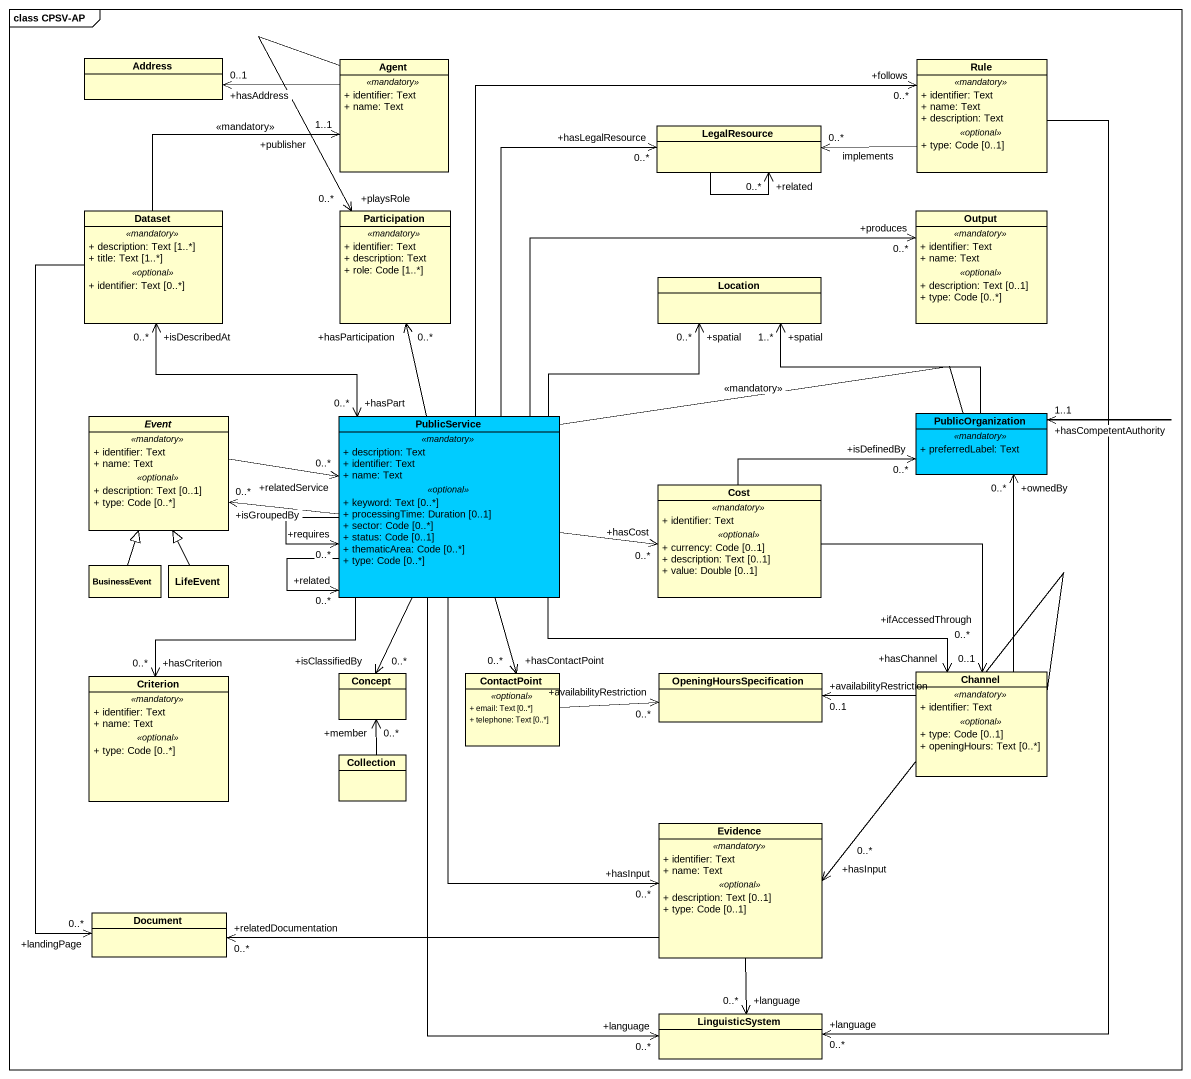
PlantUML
@startuml
mainframe class CPSV-AP
hide circle
hide empty members
skinparam classAttributeIconSize 0
class Address
class "Agent" as Agent_ {
  .. <<mandatory>> ..
  + identifier: Text
  + name: Text
}
class Rule {
  .. <<mandatory>> ..
  + identifier: Text
  + name: Text
  + description: Text
  .. <<optional>> ..
  + type: Code [0..1]
}
class LegalResource
class Dataset {
  .. <<mandatory>> ..
  + description: Text [1..*]
  + title: Text [1..*]
  .. <<optional>> ..
  + identifier: Text [0..*]
}
class Participation {
  .. <<mandatory>> ..
  + identifier: Text
  + description: Text
  + role: Code [1..*]
}
class Output {
  .. <<mandatory>> ..
  + identifier: Text
  + name: Text
  .. <<optional>> ..
  + description: Text [0..1]
  + type: Code [0..*]
}
class Location
abstract class Event {
  .. <<mandatory>> ..
  + identifier: Text
  + name: Text
  .. <<optional>> ..
  + description: Text [0..1]
  + type: Code [0..*]
}
class PublicService #00CCFF {
  .. <<mandatory>> ..
  + description: Text
  + identifier: Text
  + name: Text
  .. <<optional>> ..
  + keyword: Text [0..*]
  + processingTime: Duration [0..1]
  + sector: Code [0..*]
  + status: Code [0..1]
  + thematicArea: Code [0..*]
  + type: Code [0..*]
}
class PublicOrganization #00CCFF {
  .. <<mandatory>> ..
  + preferredLabel: Text
}
class Cost {
  .. <<mandatory>> ..
  + identifier: Text
  .. <<optional>> ..
  + currency: Code [0..1]
  + description: Text [0..1]
  + value: Double [0..1]
}
class BusinessEvent
class LifeEvent
class Criterion {
  .. <<mandatory>> ..
  + identifier: Text
  + name: Text
  .. <<optional>> ..
  + type: Code [0..*]
}
class Concept
class ContactPoint {
  .. <<optional>> ..
  + email: Text [0..*]
  + telephone: Text [0..*]
}
class OpeningHoursSpecification
class Channel {
  .. <<mandatory>> ..
  + identifier: Text
  .. <<optional>> ..
  + type: Code [0..1]
  + openingHours: Text [0..*]
}
class Collection
class Evidence {
  .. <<mandatory>> ..
  + identifier: Text
  + name: Text
  .. <<optional>> ..
  + description: Text [0..1]
  + type: Code [0..1]
}
class Document
class LinguisticSystem
Agent_ -left-> "+hasAddress\n0..1" Address
Agent_ --> "+playsRole\n0..*" Participation
Rule -left-> "0..*" LegalResource : implements
Rule --> "+language\n0..*" LinguisticSystem
LegalResource --> "+related\n0..*" LegalResource
Dataset -up-> "+publisher\n1..1" Agent_ : <<mandatory>>
Dataset --> "+landingPage\n0..*" Document
Event -right-> "+relatedService\n0..*" PublicService
PublicService -up-> "+follows\n0..*" Rule
PublicService -up-> "+hasLegalResource\n0..*" LegalResource
PublicService "+hasPart\n0..*" <-up-> "+isDescribedAt\n0..*" Dataset
PublicService -up-> "+hasParticipation\n0..*" Participation
PublicService -right-> "+produces\n0..*" Output
PublicService -up-> "+spatial\n0..*" Location
PublicService -left-> "+isGroupedBy\n0..*" Event
PublicService --> "+requires\n0..*" PublicService
PublicService --> "+related\n0..*" PublicService
PublicService -right-> "+hasCompetentAuthority\n1..1" PublicOrganization : <<mandatory>>
PublicService -right-> "+hasCost\n0..*" Cost
PublicService --> "+hasCriterion\n0..*" Criterion
PublicService --> "+isClassifiedBy\n0..*" Concept
PublicService --> "+hasContactPoint\n0..*" ContactPoint
PublicService -right-> "+hasChannel\n0..*" Channel
PublicService --> "+hasInput\n0..*" Evidence
PublicService --> "+language\n0..*" LinguisticSystem
PublicOrganization -left-> "+spatial\n1..*" Location
Cost -right-> "+isDefinedBy\n0..*" PublicOrganization
Cost --> "+ifAccessedThrough\n0..1" Channel
BusinessEvent -up-|> Event
LifeEvent -up-|> Event
ContactPoint -right-> "+availabilityRestriction\n0..*" OpeningHoursSpecification
Channel -up-> "+ownedBy\n0..*" PublicOrganization
Channel -left-> "+availabilityRestriction\n0..1" OpeningHoursSpecification
Channel --> "+hasInput\n0..*" Evidence
Collection -up-> "+member\n0..*" Concept
Evidence -left-> "+relatedDocumentation\n0..*" Document
Evidence --> "+language\n0..*" LinguisticSystem
@enduml
